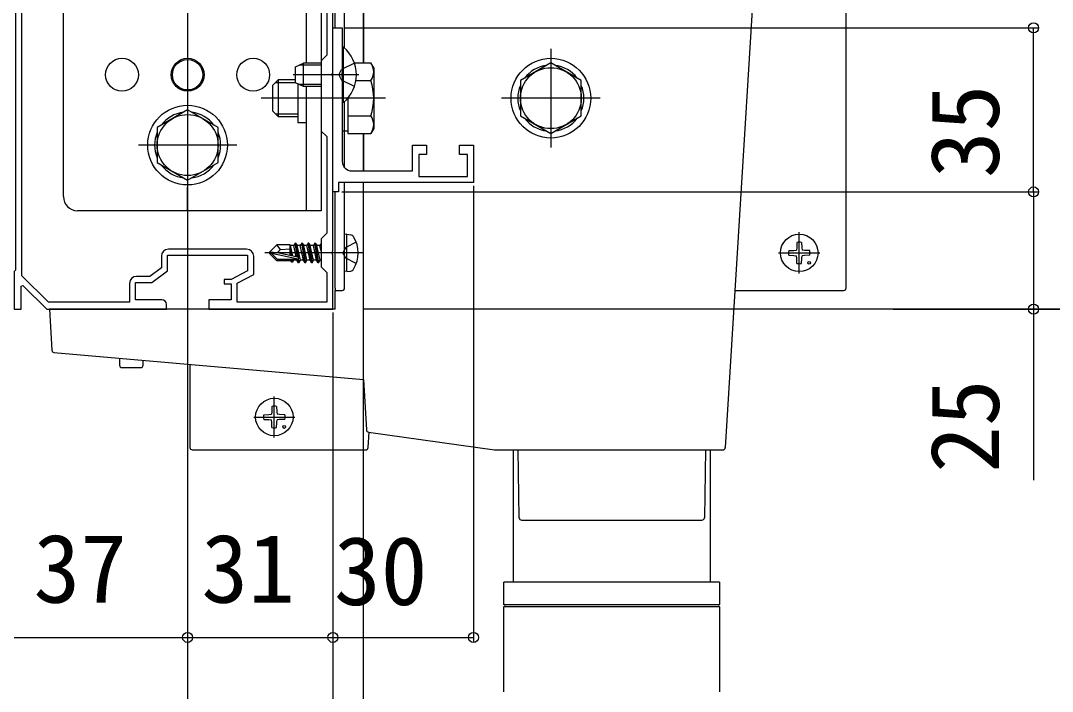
# Model space of a CAD drawing. Units: millimetres, scale not verified. Extents: x -875 to 875, y -1304 to 1297.
# Drawn here: x -695.6 to -475.5, y 159.3 to 302.3 of the extents above; entities that cross this region are included whole.
import ezdxf
from ezdxf.enums import TextEntityAlignment as Align

# ---------------------------------------------------------------- set-up
doc = ezdxf.new("R2010")
doc.units = ezdxf.units.MM
doc.header["$LTSCALE"] = 8
for name, color, linetype in [('0-2_YKK_11', 7, 'Continuous'), ('0-4_YKK_12', 2, 'Continuous'), ('0-5_YKK_13', 4, 'Continuous'), ('0-7_YKK_D', 6, 'Continuous')]:
    doc.layers.add(name, color=color, linetype=linetype)
doc.styles.add('ＭＳ ゴシック', font='')
doc.styles.get('ＭＳ ゴシック').set_extended_font_data('MS Gothic')

msp = doc.modelspace()

# ---------------------------------------------------------------- linework, layer by layer
at = {"layer": '0-2_YKK_11'}
msp.add_line((-647.4, 253.6), (-664.1, 253.6), dxfattribs=at)
for points in [[(-695.4, 247.943), (-695.4, 384.5)], [(-696.7, 382.5), (-696.7, 249.1), (-697, 248.8), (-697, 240.8), (-695.5, 240.8), (-695.5, 245.7), (-695.132, 245.854), (-690, 240.8), (-664.5, 240.8), (-664.5, 241.8)], [(-665.5, 242.8), (-671.1, 242.8), (-671.1, 246.5), (-667.6, 246.5), (-664.3, 249), (-664.3, 252.3), (-647.2, 252.3), (-647.2, 249), (-650.7, 247.1), (-652.2, 247.1), (-652.2, 246.2), (-650.7, 246.2), (-650.7, 242.8), (-655.5, 242.8), (-655.5, 240.8), (-629, 240.8), (-629, 252.342), (-629.12, 252.525), (-629.12, 253.075), (-629, 253.258), (-629, 290.342), (-629.12, 290.525), (-629.12, 291.075), (-629, 291.258), (-629, 355.342)], [(-630.3, 347.6), (-630.3, 295), (-631.5, 293.8), (-631.5, 278.8), (-630.3, 277.6), (-630.3, 257), (-631.5, 255.8), (-631.5, 249.8), (-630.3, 248.6), (-630.3, 242.3)], [(-629, 265.8), (-629, 300.8), (-627, 300.8), (-627, 291.258), (-627.12, 291.075), (-627.12, 290.525), (-627, 290.342), (-627, 272.3)], [(-625, 270.3), (-612, 270.3), (-612, 275.8), (-609, 275.8), (-609, 273.8), (-610.7, 273.8), (-610.7, 269.1), (-600.3, 269.1), (-600.3, 273.8), (-602, 273.8), (-602, 275.8), (-599, 275.8), (-599, 267.8), (-627.8, 267.8), (-627.8, 265.8), (-629, 265.8)], [(-665.6, 252.1), (-665.6, 249.646), (-668.037, 247.8), (-670.9, 247.8)], [(-630.3, 242.3), (-649.4, 242.3), (-649.4, 246.327), (-645.9, 248.227), (-645.9, 252.1)], [(-672.4, 246.3), (-672.4, 242.3), (-689.67, 242.3), (-695.4, 247.943)]]:
    msp.add_lwpolyline(points, dxfattribs=at)
for centre, radius, start, end in [((-625, 272.3), 2, 180.00001, 269.99999), ((-664.1, 252.1), 1.5, 90.00001, 179.99999), ((-647.4, 252.1), 1.5, 0.00001, 89.99999), ((-670.9, 246.3), 1.5, 90.00001, 179.99999), ((-665.5, 241.8), 1, 0.00001, 89.99999)]:
    msp.add_arc(centre, radius, start, end, dxfattribs=at)
at = {"layer": '0-4_YKK_12'}
for p, q in [((-660, 832.797), (-660, -103.2)), ((-622.5, 270.3), (-622.5, 278.294)), ((-622.5, 278.294), (-622.5, 270.3))]:
    msp.add_line(p, q, dxfattribs=at)
for points in [[(-622.5, 293.306), (-622.5, 305.8), (-622.5, 348.294)], [(-622.5, 348.294), (-622.5, 305.8), (-622.5, 293.306)], [(-622.5, -103.2), (-622.5, 210.8), (-622.5, 267.8)], [(-77.5, 240.8), (-156.024, 240.8), (-543.476, 240.8), (-622.5, 240.8)]]:
    msp.add_lwpolyline(points, dxfattribs=at)
at = {"layer": '0-5_YKK_13'}
for p, q in [((-634.7, 379.8), (-634.7, 293.3)), ((-631.5, 379.8), (-631.5, 261.8)), ((-686.5, 264.8), (-686.5, 376.8)), ((-539.5, 305.8), (-545.282, 211.269)), ((-627, 296.7), (-627, 284.9)), ((-626.752, 296.7), (-627, 296.7)), ((-626.752, 284.9), (-626.752, 296.7)), ((-582.5, 296.3), (-582.5, 275.3)), ((-637, 292.5), (-635.3, 293.3)), ((-631.5, 292.867), (-636.22, 292.867)), ((-631.5, 293.3), (-635.3, 293.3)), ((-635.3, 288.3), (-635.3, 293.3)), ((-624.417, 293.3), (-627.135, 291.945)), ((-624.419, 293.306), (-620.881, 293.306)), ((-620.3, 292.3), (-620.881, 293.306)), ((-623.5, 290.8), (-637.5, 290.8)), ((-637, 289.1), (-637, 292.5)), ((-627.744, 290.8), (-627.135, 291.945)), ((-627.744, 290.8), (-627.135, 289.655)), ((-620.3, 292.3), (-620.3, 279.3)), ((-641.8, 288.6), (-640.6, 289.8)), ((-641.8, 283), (-641.8, 288.6)), ((-641.248, 289.152), (-637, 289.152)), ((-640.6, 289.8), (-637, 289.8)), ((-640.6, 281.8), (-640.6, 289.8)), ((-635.3, 288.3), (-637, 289.1)), ((-636.5, 288.865), (-636.5, 280.6)), ((-631.5, 288.733), (-636.22, 288.733)), ((-624.417, 288.3), (-627.135, 289.655)), ((-624.102, 289.553), (-620.881, 289.553)), ((-660, 286.3), (-660, 265.3)), ((-631.5, 288.3), (-635.3, 288.3)), ((-634.7, 288.3), (-634.7, 261.8)), ((-617.8, 285.8), (-644.3, 285.8)), ((-626.752, 284.9), (-627, 284.9)), ((-626.5, 270.977), (-626.5, 285.121)), ((-625.8, 285.852), (-625.8, 281.8)), ((-625.8, 285.852), (-625.8, 278.294)), ((-572, 285.8), (-593, 285.8)), ((-641.8, 283), (-640.6, 281.8)), ((-641.248, 282.448), (-636.5, 282.448)), ((-636.5, 281.8), (-640.6, 281.8)), ((-625.8, 282.047), (-620.881, 282.047)), ((-636.5, 280.6), (-634.7, 280.6)), ((-625.8, 278.75), (-627, 278.75)), ((-625.8, 278.294), (-620.881, 278.294)), ((-620.3, 279.3), (-620.881, 278.294)), ((-649.5, 275.8), (-670.5, 275.8)), ((-660, 261.8), (-660, 266.8)), ((-626.5, 245.3), (-626.5, 267.8)), ((-628.5, 245.3), (-628.5, 265.8)), ((-631.5, 261.8), (-683.5, 261.8)), ((-626, 256.8), (-626.5, 256.712)), ((-626.5, 248.888), (-626.5, 256.712)), ((-626, 256.8), (-625.198, 256.659)), ((-626, 248.8), (-626, 256.8)), ((-529.5, 248.4), (-529.5, 257.2)), ((-642.5, 252.95), (-640.95, 254.5)), ((-638.1, 254.5), (-640.95, 254.5)), ((-640.147, 253.543), (-640.95, 254.5)), ((-638.1, 254.5), (-638.032, 254.35)), ((-638.1, 252.224), (-638.1, 254.5)), ((-637.817, 252.165), (-638.1, 253.883)), ((-637.368, 254.35), (-638.032, 254.35)), ((-637.525, 252.105), (-638.032, 254.35)), ((-637.05, 254.9), (-637.368, 254.35)), ((-636.828, 251.96), (-637.368, 254.35)), ((-636.55, 251.902), (-637.05, 254.9)), ((-636.95, 254.9), (-637.05, 254.9)), ((-636.95, 254.9), (-636.446, 251.874)), ((-636.95, 254.9), (-636.632, 254.35)), ((-635.932, 251.25), (-636.632, 254.35)), ((-635.968, 254.35), (-636.632, 254.35)), ((-635.65, 254.9), (-635.968, 254.35)), ((-634.95, 250.7), (-635.65, 254.9)), ((-635.55, 254.9), (-635.65, 254.9)), ((-635.55, 254.9), (-634.85, 250.7)), ((-635.55, 254.9), (-635.232, 254.35)), ((-634.532, 251.25), (-635.232, 254.35)), ((-634.568, 254.35), (-635.232, 254.35)), ((-634.25, 254.9), (-634.568, 254.35)), ((-633.55, 250.7), (-634.25, 254.9)), ((-634.15, 254.9), (-634.25, 254.9)), ((-634.15, 254.9), (-633.45, 250.7)), ((-634.15, 254.9), (-633.832, 254.35)), ((-633.132, 251.25), (-633.832, 254.35)), ((-633.168, 254.35), (-633.832, 254.35)), ((-632.85, 254.9), (-633.168, 254.35)), ((-632.15, 250.7), (-632.85, 254.9)), ((-632.75, 254.9), (-632.85, 254.9)), ((-632.75, 254.9), (-632.05, 250.7)), ((-632.75, 254.9), (-632.432, 254.35)), ((-631.732, 251.25), (-632.432, 254.35)), ((-631.768, 254.35), (-632.432, 254.35)), ((-631.5, 254.813), (-631.768, 254.35)), ((-631.5, 253.165), (-631.768, 254.35)), ((-531.745, 253.3), (-530.637, 253.319)), ((-530.637, 253.319), (-530.12, 253.42)), ((-530.019, 253.937), (-530.12, 253.42)), ((-530, 255.045), (-530.019, 253.937)), ((-529, 255.045), (-528.981, 253.937)), ((-528.981, 253.937), (-528.88, 253.42)), ((-528.363, 253.319), (-528.88, 253.42)), ((-527.255, 253.3), (-528.363, 253.319)), ((-622.6, 252.8), (-643.5, 252.8)), ((-642.5, 252.95), (-642.5, 252.65)), ((-640.878, 252.8), (-642.5, 252.95)), ((-640.878, 252.8), (-642.5, 252.8)), ((-642.076, 252.65), (-642.5, 252.65)), ((-642.5, 252.65), (-640.95, 251.1)), ((-640.826, 251.4), (-642.076, 252.65)), ((-636.377, 251.468), (-642.076, 252.65)), ((-637.981, 251.1), (-640.95, 251.1)), ((-636.493, 251.89), (-640.878, 252.8)), ((-636.548, 251.4), (-640.826, 251.4)), ((-638.084, 252.22), (-638.1, 252.304)), ((-638.1, 251.1), (-638.1, 251.4)), ((-637.808, 250.8), (-637.981, 251.1)), ((-637.808, 250.8), (-637.924, 251.4)), ((-637.592, 250.8), (-637.691, 251.4)), ((-637.592, 250.8), (-637.332, 251.25)), ((-637.332, 251.25), (-637.367, 251.403)), ((-636.668, 251.25), (-637.332, 251.25)), ((-636.35, 250.7), (-636.469, 251.413)), ((-636.378, 251.468), (-636.25, 250.7)), ((-636.25, 250.7), (-635.932, 251.25)), ((-635.268, 251.25), (-635.932, 251.25)), ((-634.85, 250.7), (-634.532, 251.25)), ((-633.868, 251.25), (-634.532, 251.25)), ((-633.45, 250.7), (-633.132, 251.25)), ((-632.468, 251.25), (-633.132, 251.25)), ((-632.05, 250.7), (-631.732, 251.25)), ((-631.5, 251.25), (-631.732, 251.25)), ((-533.9, 252.8), (-525.1, 252.8)), ((-531.745, 252.3), (-530.637, 252.281)), ((-530.637, 252.281), (-530.12, 252.18)), ((-530.019, 251.663), (-530.12, 252.18)), ((-530, 250.555), (-530.019, 251.663)), ((-529, 250.555), (-528.981, 251.663)), ((-528.981, 251.663), (-528.88, 252.18)), ((-528.363, 252.281), (-528.88, 252.18)), ((-527.255, 252.3), (-528.363, 252.281)), ((-637.592, 250.8), (-637.808, 250.8)), ((-636.25, 250.7), (-636.35, 250.7)), ((-634.85, 250.7), (-634.95, 250.7)), ((-633.45, 250.7), (-633.55, 250.7)), ((-632.05, 250.7), (-632.15, 250.7)), ((-626, 248.8), (-626.5, 248.888)), ((-626, 248.8), (-625.198, 248.941)), ((-628.5, 240.8), (-628.5, 244.8)), ((-543.231, 244.8), (-520, 244.8)), ((-689.5, 240.8), (-688.964, 232.043)), ((-689.001, 240.8), (-689.5, 240.8)), ((-628.5, 240.8), (-689.001, 240.8)), ((-688.509, 231.575), (-622.499, 225.8)), ((-674.5, 230.349), (-674.5, 228.849)), ((-669.5, 228.849), (-669.5, 229.912)), ((-659.5, 229.037), (-659.5, 211.3)), ((-674, 228.349), (-670, 228.349)), ((-622.5, 225.8), (-621.842, 215.047)), ((-641.5, 213.4), (-641.5, 222.2)), ((-643.745, 218.3), (-642.637, 218.319)), ((-642.637, 218.319), (-642.12, 218.42)), ((-642.019, 218.937), (-642.12, 218.42)), ((-642, 220.045), (-642.019, 218.937)), ((-641, 220.045), (-640.981, 218.937)), ((-640.981, 218.937), (-640.88, 218.42)), ((-640.363, 218.319), (-640.88, 218.42)), ((-639.255, 218.3), (-640.363, 218.319)), ((-645.9, 217.8), (-637.1, 217.8)), ((-643.745, 217.3), (-642.637, 217.281)), ((-642.637, 217.281), (-642.12, 217.18)), ((-642.019, 216.663), (-642.12, 217.18)), ((-642, 215.555), (-642.019, 216.663)), ((-641, 215.555), (-640.981, 216.663)), ((-640.981, 216.663), (-640.88, 217.18)), ((-640.363, 217.281), (-640.88, 217.18)), ((-639.255, 217.3), (-640.363, 217.281)), ((-621.471, 211.269), (-621.27, 214.562)), ((-621.413, 214.582), (-594.5, 210.8)), ((-659, 210.8), (-621.97, 210.8)), ((-594.5, 210.8), (-569.5, 210.8)), ((-590.5, 182.576), (-590.5, 210.8)), ((-589.247, 196.291), (-589.5, 210.8)), ((-569.5, 210.8), (-545.781, 210.8)), ((-549.5, 210.8), (-549.753, 196.291)), ((-548.5, 210.8), (-548.5, 182.576)), ((-588.747, 195.8), (-550.253, 195.8)), ((-592.5, 177.826), (-592.5, 182.576)), ((-592.105, 182.576), (-592.5, 182.576)), ((-546.5, 182.576), (-592.105, 182.576)), ((-546.5, 182.576), (-546.5, 177.826)), ((-592.5, 177.826), (-546.5, 177.826)), ((-592.5, 162.576), (-592.5, 177.326)), ((-592.105, 177.326), (-592.5, 177.326)), ((-546.5, 177.326), (-592.105, 177.326)), ((-546.5, 177.326), (-546.5, 162.576))]:
    msp.add_line(p, q, dxfattribs=at)
for points in [[(-628.5, 300.8), (-628.5, 305.8), (-627, 305.8)], [(-626.5, 296.479), (-626.5, 305.8), (-627, 305.8)], [(-519.5, 245.3), (-519.5, 305.8), (-520, 305.8), (-539.5, 305.8)], [(-640.878, 252.8), (-640.147, 253.543), (-638.1, 253.7)], [(-634.95, 250.7), (-635.268, 251.25), (-635.968, 254.35)], [(-633.55, 250.7), (-633.868, 251.25), (-634.568, 254.35)], [(-632.15, 250.7), (-632.468, 251.25), (-633.168, 254.35)], [(-624.005, 255.058), (-626.237, 253.945), (-626.846, 252.8)], [(-636.35, 250.7), (-636.668, 251.25), (-636.701, 251.4)], [(-624.005, 250.542), (-626.237, 251.655), (-626.846, 252.8)], [(-628.5, 245.3), (-628.5, 244.8), (-627, 244.8)], [(-592.557, 159.183), (-592.525, 160.303), (-592.502, 162.576)], [(-546.5, 162.576), (-546.51, 160.873), (-546.539, 159.175)]]:
    msp.add_lwpolyline(points, dxfattribs=at)
for points in [[(-582.5, 293.306), (-589, 289.553), (-589, 282.047), (-582.5, 278.294), (-576, 282.047), (-576, 289.553)], [(-660, 283.306), (-666.5, 279.553), (-666.5, 272.047), (-660, 268.294), (-653.5, 272.047), (-653.5, 279.553)]]:
    msp.add_lwpolyline(points, close=True, dxfattribs=at)
for centre, radius in [((-674, 290.8), 3.5), ((-660, 290.8), 3.5), ((-660, 290.8), 3.25), ((-646, 290.8), 3.5), ((-582.5, 285.8), 8.5), ((-582.5, 285.8), 6.5), ((-660, 275.8), 8.5), ((-660, 275.8), 6.5), ((-529.5, 252.8), 4), ((-527.379, 250.679), 0.3), ((-641.5, 217.8), 4), ((-639.379, 215.679), 0.3)]:
    msp.add_circle(centre, radius, dxfattribs=at)
for centre, radius, start, end in [((-631.7, 290.8), 7.7, 309.98312, 50.01688), ((-623.623, 291.429), 3.323, 325.61575, 34.38425), ((-582.5, 285.8), 7.05, 97.21814, 142.78186), ((-582.5, 285.8), 7.05, 37.21814, 82.78186), ((-632.719, 285.8), 12.419, 342.41205, 17.58795), ((-582.5, 285.8), 7.05, 157.21814, 202.78186), ((-582.5, 285.8), 7.05, 337.21814, 22.78186), ((-660, 275.8), 7.05, 97.21814, 142.78186), ((-660, 275.8), 7.05, 37.21814, 82.78186), ((-623.623, 280.171), 3.323, 325.61575, 34.38425), ((-582.5, 285.8), 7.05, 217.21814, 262.78186), ((-582.5, 285.8), 7.05, 277.21814, 322.78186), ((-660, 275.8), 7.05, 157.21814, 202.78186), ((-660, 275.8), 7.05, 337.21814, 22.78186), ((-660, 275.8), 7.05, 217.21814, 262.78186), ((-660, 275.8), 7.05, 277.21814, 322.78186), ((-683.5, 264.8), 3, 180, 270), ((-625.354, 255.772), 0.9, 32.05588, 80), ((-630.1, 252.8), 6.5, 327.94412, 32.05588), ((-626.7, 254.55), 0.2, 359.92103, 0), ((-529.5, 252.8), 2.3, 167.44414, 192.55586), ((-529.5, 252.8), 2.3, 77.44414, 102.55586), ((-529.5, 252.8), 2.3, 347.44414, 12.55586), ((-636.548, 251.648), 0.248, 270, 77.19096), ((-625.354, 249.828), 0.9, 280, 327.94412), ((-529.5, 252.8), 2.3, 257.44414, 282.55586), ((-627, 245.3), 0.5, 270, 0), ((-520, 245.3), 0.5, 270, 0), ((-688.465, 232.073), 0.5, 183.5, 265), ((-674, 228.849), 0.5, 180, 270), ((-670, 228.849), 0.5, 270, 0), ((-641.5, 217.8), 2.3, 167.44414, 192.55586), ((-641.5, 217.8), 2.3, 77.44414, 102.55586), ((-641.5, 217.8), 2.3, 347.44414, 12.55586), ((-641.5, 217.8), 2.3, 257.44414, 282.55586), ((-621.343, 215.077), 0.5, 183.5, 262), ((-659, 211.3), 0.5, 180, 270), ((-621.97, 211.3), 0.5, 270, 356.5), ((-545.781, 211.3), 0.5, 270, 356.5), ((-588.747, 196.3), 0.5, 181, 270), ((-550.253, 196.3), 0.5, 270, 359), ((-592.5, 177.576), 0.25, 270, 90), ((-546.5, 177.576), 0.25, 90, 270)]:
    msp.add_arc(centre, radius, start, end, dxfattribs=at)
at = {"layer": '0-7_YKK_D'}
for p, q in [((-626.5, 300.8), (-478.5, 300.8)), ((-479.5, 265.8), (-479.5, 300.8)), ((-599, 267.1), (-599, 169.8)), ((-627.1, 265.8), (-478.5, 265.8)), ((-627.1, 265.8), (-478.5, 265.8)), ((-629, 240.1), (-629, 169.8)), ((-629, 240.1), (-629, 169.8)), ((-629, 240.1), (-629, 129.8)), ((-509.5, 240.8), (-438.5, 240.8)), ((-697, 170.8), (-660, 170.8)), ((-660, 170.8), (-629, 170.8)), ((-629, 170.8), (-599, 170.8))]:
    msp.add_line(p, q, dxfattribs=at)
msp.add_lwpolyline([(-479.5, 265.8), (-479.5, 240.8), (-479.5, 204.364)], dxfattribs=at)
for centre in [(-479.5, 300.8), (-479.5, 265.8), (-479.5, 265.8), (-479.5, 240.8), (-660, 170.8), (-660, 170.8), (-629, 170.8), (-629, 170.8), (-599, 170.8)]:
    msp.add_circle(centre, 1.075, dxfattribs=at)

# ---------------------------------------------------------------- texts
at = {"layer": '0-7_YKK_D', "style": 'ＭＳ ゴシック'}
for s, p in [('35', (-482.5, 268.755)), ('25', (-482.5, 205.886))]:
    msp.add_text(s, height=14.66, rotation=90, dxfattribs=at).set_placement(p, align=Align.BOTTOM_LEFT)
for s, p in [('37', (-692.875, 173.8)), ('31', (-657.057, 173.8)), ('30', (-628.773, 173.3))]:
    msp.add_text(s, height=14.66, dxfattribs=at).set_placement(p, align=Align.BOTTOM_LEFT)

doc.saveas('drawing.dxf')
